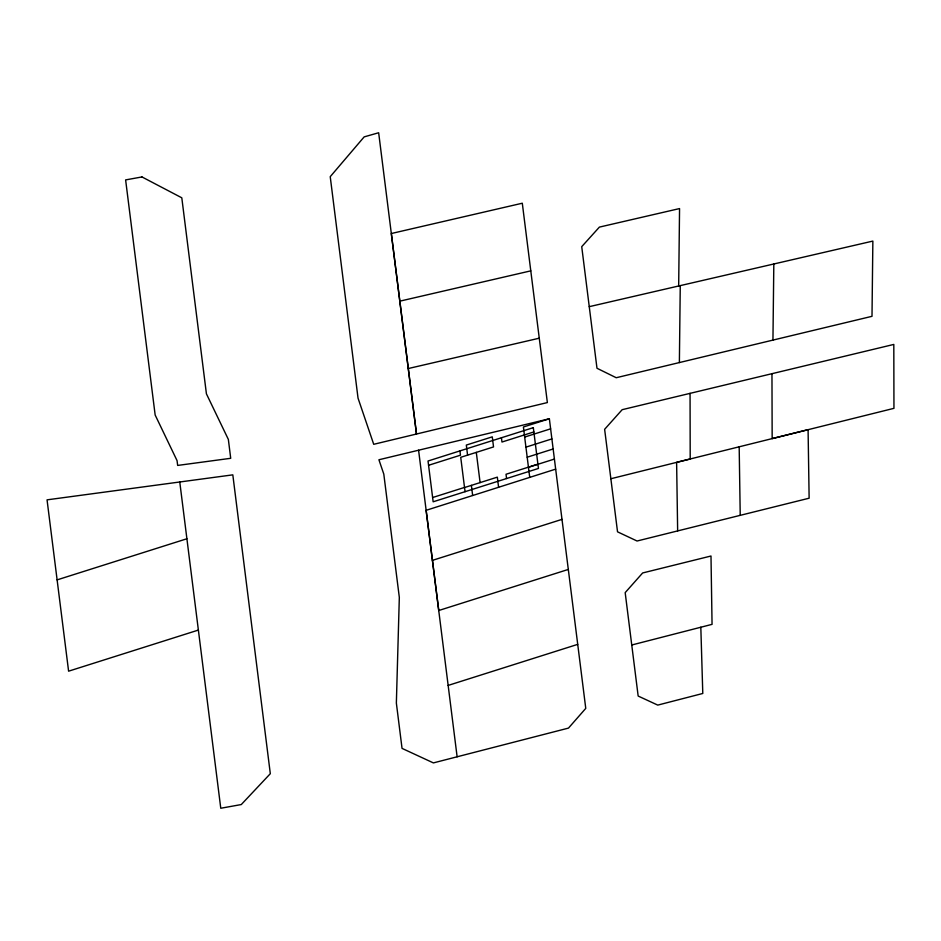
<?xml version="1.0" encoding="UTF-8"?>
<svg xmlns="http://www.w3.org/2000/svg" width="941" height="941" viewBox="0 0 941 941"><rect width="100%" height="100%" fill="white"/><g stroke="black" fill="none" stroke-linecap="round" stroke-linejoin="round"><path stroke-width="1.41" d="M678.673 285.993L679.555 208.573L599.382 227.11L581.726 246.66L596.982 368.26L616.226 377.729L872.001 316.317L872.86 241.084L589.231 306.672M679.378 362.579L680.261 285.641M772.949 340.113L773.82 263.986M555.684 469.265L568.305 569.434L438.753 610.509L426.12 510.316L555.672 469.136L549.368 418.769L523.396 426.991L529.724 477.358M57.107 579.879L186.859 538.77M428.567 465.289L460.467 455.185L459.926 450.904M533.865 431.931L501.976 442.035L501.435 437.753M524.666 437.059L550.603 428.837M525.925 447.14L551.873 438.918M527.195 457.208L553.143 448.986M432.625 497.53L464.513 487.426M537.911 464.16L506.023 474.264L506.564 478.546M464.525 487.544L497.33 477.146L498.589 487.226M528.454 467.289L554.402 459.067M198.351 630.082L68.599 671.18L47.05 499.847L232.815 474.852L270.314 773.69L241.284 804.555L220.77 808.248L179.766 481.98M432.425 560.365L562 519.373M448.151 685.413L577.715 644.362M631.764 644.997L712.055 624.353L710.996 556.013L642.644 572.963L625.177 592.63L638.163 696.046L657.759 705.103L702.786 693.47L700.822 627.188M549.368 418.769L378.917 459.761L383.799 474.099L399.325 597.382L396.361 703.056L402.042 748.389L433.389 762.904L568.482 728.099L585.761 708.385L568.317 569.458M677.649 530.924L676.614 462.36L808.084 429.672L809.131 498.201L637.045 541.016L617.531 531.83L610.862 478.746L690.2 458.985L690.059 393.362L893.809 344.43L893.95 408.335L772.161 438.624L771.961 373.695M690.059 393.362L622.166 409.688L604.628 429.308L610.862 478.746M399.843 301.155L530.783 270.855L522.302 203.221L391.315 233.521L416.51 434.036L378.658 132.752L364.167 136.88L330.232 176.673L358.039 398.161L373.718 444.305L547.368 402.572L530.783 270.855M408.253 368.543L539.275 338.195M476.299 452.386L480.098 482.604M467.583 455.15L466.324 445.069L492.261 436.847L493.531 446.928L460.725 457.314L465.054 491.696M471.382 485.368L472.641 495.448M418.58 450.198L457.126 756.799M739.179 446.81L740.226 515.339M533.324 427.649L428.037 461.008L433.154 501.8L538.452 468.442L533.324 427.649M141.973 176.943L125.623 179.907L155.159 415.016L177.061 460.643L177.661 465.43L230.71 458.302L228.357 439.423L206.42 393.832L181.801 197.81L141.973 176.943"/></g></svg>
